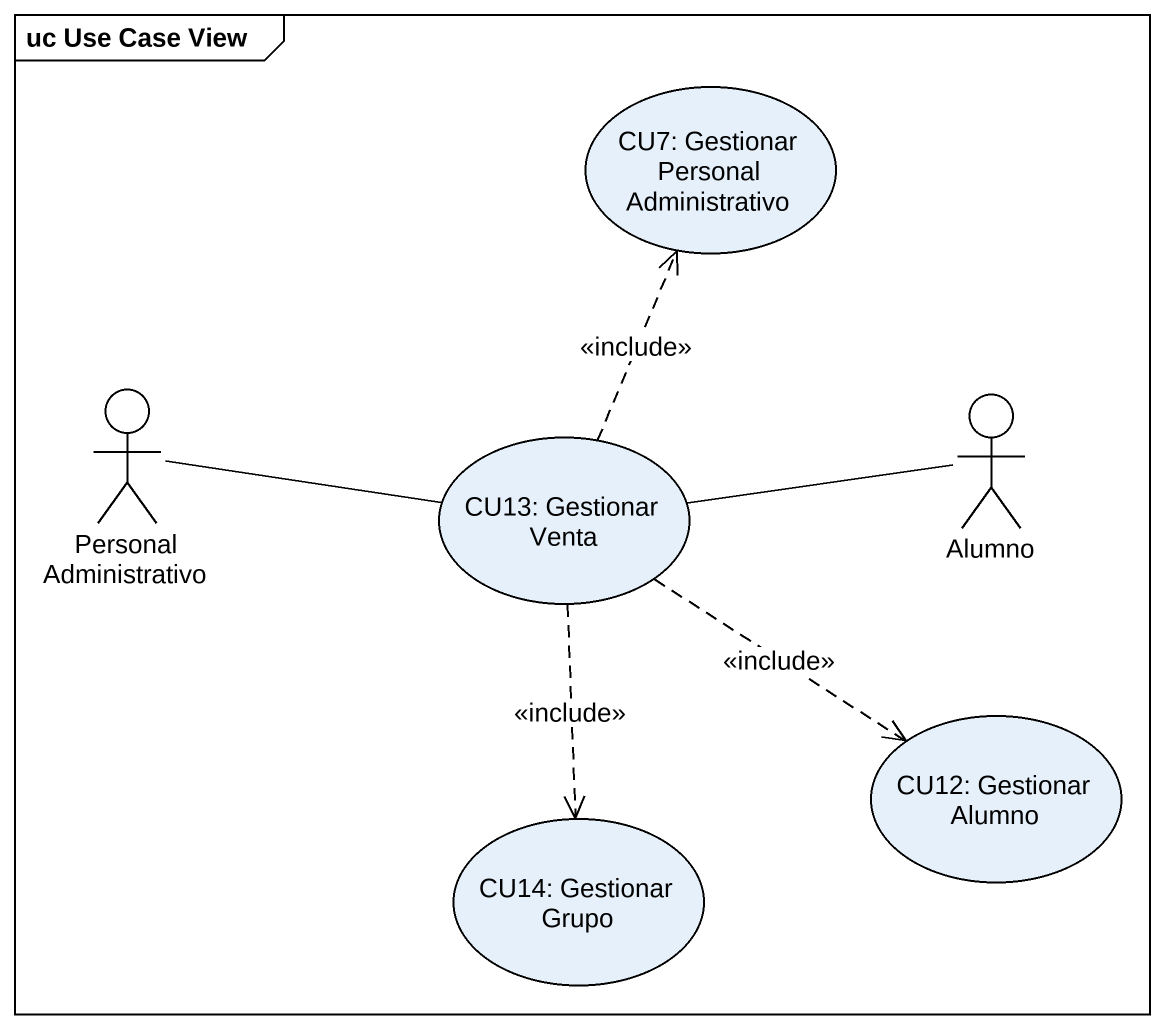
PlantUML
@startuml
mainframe uc Use Case View
usecase "CU7: Gestionar Personal Administrativo" as CU7_Gestionar_Personal
actor "Personal Administrativo" as Personal_Administrativo
usecase "CU13: Gestionar Venta" as CU13_Gestionar_Venta
actor Alumno
usecase "CU12: Gestionar Alumno" as CU12_Gestionar_Alumno
usecase "CU14: Gestionar Grupo" as CU14_Gestionar_Grupo
Personal_Administrativo -right- CU13_Gestionar_Venta
CU13_Gestionar_Venta .up.> CU7_Gestionar_Personal : <<include>>
CU13_Gestionar_Venta ..> CU12_Gestionar_Alumno : <<include>>
CU13_Gestionar_Venta ..> CU14_Gestionar_Grupo : <<include>>
Alumno -left- CU13_Gestionar_Venta
@enduml
